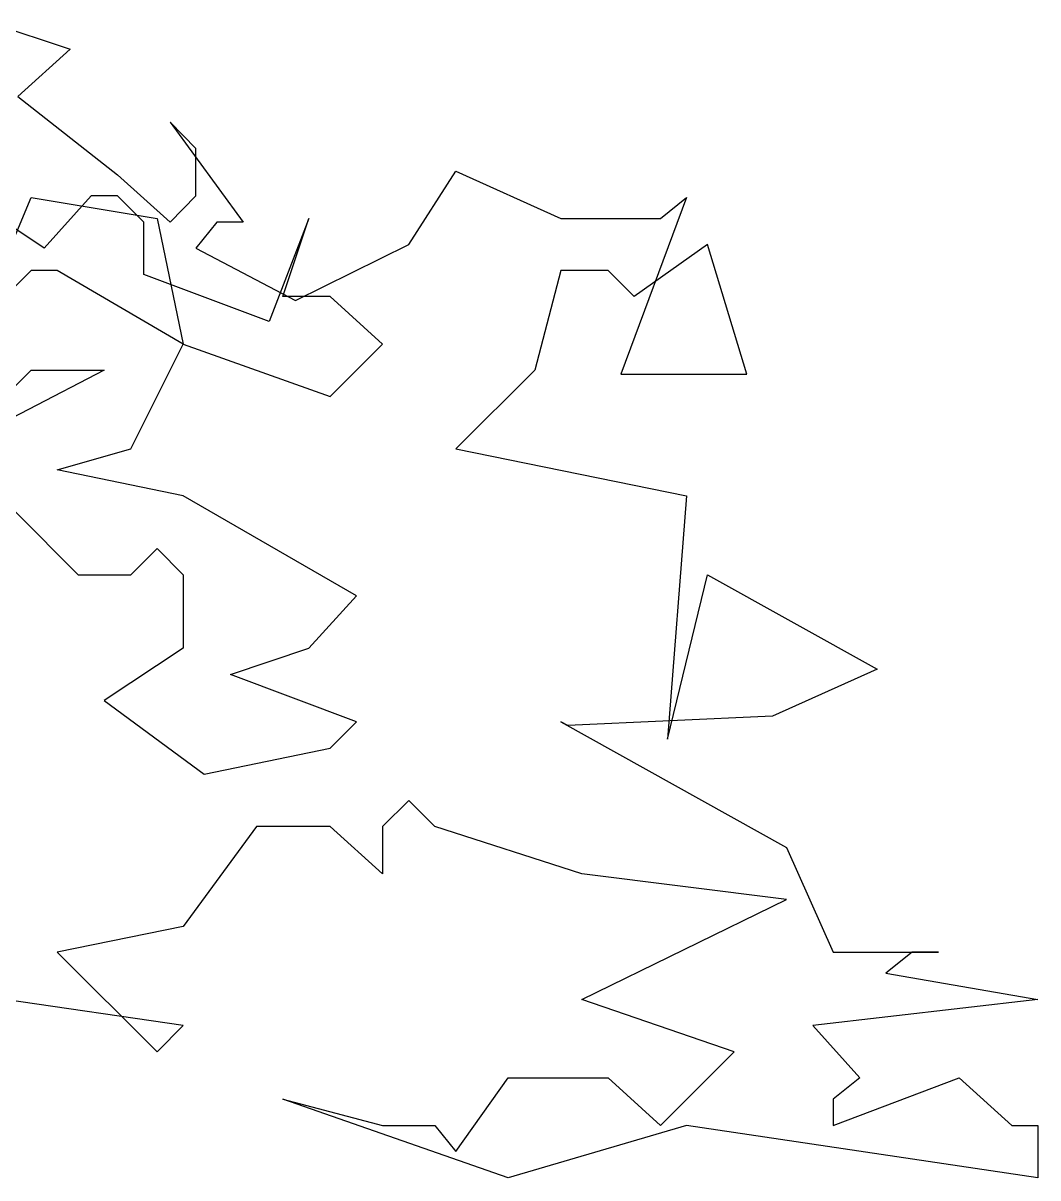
# Model space of a CAD drawing. Header units: millimetres. Extents: x 684983 to 685377, y 990360 to 990509.
# Drawn here: x 685140.6578 to 685140.7504, y 990375.2952 to 990375.4006 of the extents above; entities that cross this region are included whole.
import ezdxf

# ---------------------------------------------------------------- set-up
doc = ezdxf.new("R2010")
doc.units = ezdxf.units.MM
doc.layers.add('SYMBOLS', color=7, linetype='Continuous')
doc.layers.add('VENGA TREE', color=7, linetype='Continuous')

# ---------------------------------------------------------------- blocks, each defined once
blk = doc.blocks.new('A$C7BFB01F8')
at = {"layer": 'SYMBOLS', "color": 99}
for points in [[(2.94273, 3.021), (2.97325, 2.99692), (2.98938, 2.98242), (2.99733, 2.99049), (2.99733, 3.00498), (2.98938, 3.01305), (3.01183, 2.98242), (3.00376, 2.98242), (2.99733, 2.97446), (3.02785, 2.95844), (3.06251, 2.97566), (3.0769, 2.99812), (3.10905, 2.98362), (3.13957, 2.98362), (3.14752, 2.99005), (3.12747, 2.93588), (3.16605, 2.93588), (3.15395, 2.97566), (3.1315, 2.95964), (3.12354, 2.9676), (3.10905, 2.9676), (3.10109, 2.93708), (3.0769, 2.91299), (3.14752, 2.89861), (3.14175, 2.82406), (3.15395, 2.87441), (3.20594, 2.84553), (3.1739, 2.83114), (3.11123, 2.82831), (3.10905, 2.8294), (3.17815, 2.79093), (3.19253, 2.75877), (3.22479, 2.75877), (3.21673, 2.75877), (3.20866, 2.75234), (3.2552, 2.74428), (3.18621, 2.73632), (3.2006, 2.7203), (3.19253, 2.71376), (3.19253, 2.7057), (3.23112, 2.7203), (3.24725, 2.7057), (3.2552, 2.7057), (3.2552, 2.68968), (3.14752, 2.7057), (3.09292, 2.68968), (3.02393, 2.71376), (3.05444, 2.7057), (3.07047, 2.7057), (3.0769, 2.69774), (3.09292, 2.7203), (3.12354, 2.7203), (3.13957, 2.7057), (3.16213, 2.72826), (3.11548, 2.74428), (3.17815, 2.77491), (3.11548, 2.78286), (3.07047, 2.79736), (3.06251, 2.80531), (3.05444, 2.79736), (3.05444, 2.78286), (3.03842, 2.79736), (3.01586, 2.79736), (2.99341, 2.76673), (2.95483, 2.75877), (2.98545, 2.72826), (2.99341, 2.73632), (2.93881, 2.74428)], [(2.93881, 2.92902), (2.94687, 2.93708), (2.96921, 2.93708), (2.92279, 2.91299), (2.96126, 2.87441), (2.97739, 2.87441), (2.98545, 2.88248), (2.99341, 2.87441), (2.99341, 2.85196), (2.96921, 2.83594), (2.99984, 2.81338), (3.03842, 2.82133), (3.04649, 2.8294), (3.00791, 2.8439), (3.03188, 2.85196), (3.04649, 2.86798), (2.99341, 2.89861), (2.95483, 2.90656), (2.97739, 2.91299), (2.99341, 2.94504), (2.95483, 2.9676), (2.94687, 2.9676), (2.93074, 2.95158), (2.94687, 2.99005), (2.98545, 2.98362), (2.99341, 2.94504), (3.03842, 2.92902), (3.05444, 2.94504), (3.03842, 2.95964), (3.02393, 2.95964), (3.03188, 2.98362), (3.01979, 2.95201), (2.98131, 2.9664), (2.98131, 2.98242), (2.97325, 2.99049), (2.96518, 2.99049), (2.9508, 2.97446), (2.92671, 2.99049)], [(2.93467, 3.04345), (2.95875, 3.0355), (2.94273, 3.021)]]:
    blk.add_lwpolyline(points, dxfattribs=at)

msp = doc.modelspace()

# ---------------------------------------------------------------- block references
at = {"layer": 'VENGA TREE', "xscale": 0.297786557861161, "yscale": 0.297786557861161, "zscale": 0.297786557861161}
msp.add_blockref('A$C7BFB01F8', (685139.78103, 990374.49428), dxfattribs=at)

doc.saveas('drawing.dxf')
